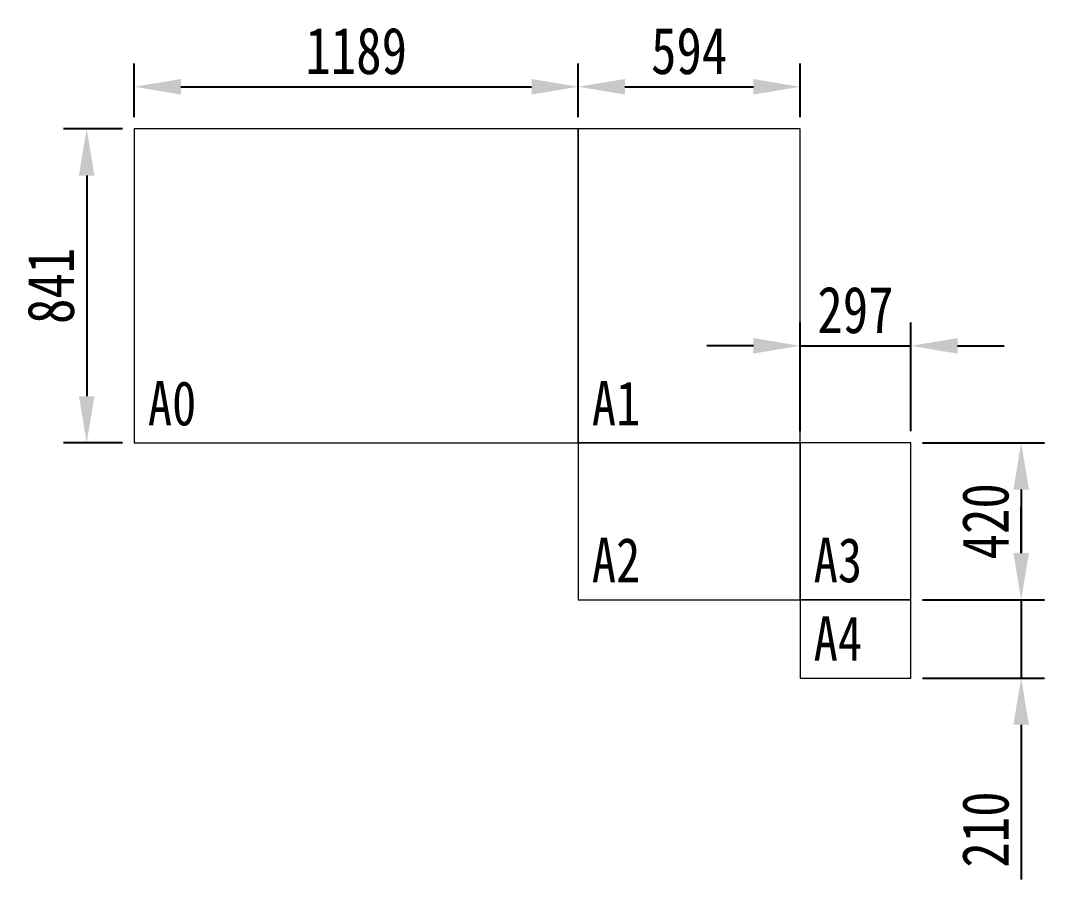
# Model space of a CAD drawing. Header units: millimetres. Extents: x -4702 to 3318, y -104 to 3616.
# Drawn here: x 576 to 3318, y 1021 to 3330 of the extents above; entities that cross this region are included whole.
import ezdxf

# ---------------------------------------------------------------- set-up
doc = ezdxf.new("R2010")
doc.units = ezdxf.units.MM
doc.layers.get('Defpoints').update_dxf_attribs({"color": 183, "lineweight": 9})
doc.layers.add('图框', color=7, linetype='Continuous', lineweight=9)
doc.styles.get("Standard").update_dxf_attribs({"font": 'SimSun.ttf'})
doc.styles.add('图框', font='STFANGSO.TTF', dxfattribs={"width": 0.8})
doc.dimstyles.new('ISO-25', dxfattribs={"dimscale": 50, "dimtxt": 2.5, "dimasz": 2.5, "dimexe": 1.25, "dimexo": 0.625, "dimtad": 1, "dimtxsty": 'Standard', "dimcen": 2.5, "dimadec": 0, "dimazin": 0, "dimtfac": 1, "dimtmove": 0, "dimatfit": 3, "dimfxl": 0, "dimarcsym": 0})

# ---------------------------------------------------------------- blocks, each defined once
blk = doc.blocks.new('*D1')
at = {"layer": 'Defpoints', "color": 0, "ltscale": 5}
for p in [(2069.2, 3152.1), (880.2, 3039.3), (2069.2, 3039.3)]:
    blk.add_point(p, dxfattribs=at)
at = {"layer": '图框', "color": 0, "lineweight": -2, "ltscale": 5}
for p, q in [((880.2, 3070.5), (880.2, 3214.6)), ((2069.2, 3070.5), (2069.2, 3214.6)), ((1005.2, 3152.1), (1944.2, 3152.1))]:
    blk.add_line(p, q, dxfattribs=at)
at = {"layer": '图框', "color": 0, "ltscale": 5}
for points in [[(1005.2, 3172.9), (1005.2, 3131.2), (880.2, 3152.1)], [(1944.2, 3172.9), (1944.2, 3131.2), (2069.2, 3152.1)]]:
    blk.add_solid(points, dxfattribs=at)
at = {"layer": '图框', "color": 0, "ltscale": 5, "insert": (1474.7, 3247.6), "char_height": 125, "attachment_point": 5, "style": '图框'}
blk.add_mtext('1189', dxfattribs=at)
blk = doc.blocks.new('*D2')
at = {"layer": 'Defpoints', "color": 0, "ltscale": 5}
for p in [(880.2, 3039.3), (752.8, 2198.3), (880.2, 2198.3)]:
    blk.add_point(p, dxfattribs=at)
at = {"layer": '图框', "color": 0, "lineweight": -2, "ltscale": 5}
for p, q in [((849, 3039.3), (690.3, 3039.3)), ((752.8, 2914.3), (752.8, 2323.3)), ((849, 2198.3), (690.3, 2198.3))]:
    blk.add_line(p, q, dxfattribs=at)
at = {"layer": '图框', "color": 0, "ltscale": 5}
for points in [[(732, 2914.3), (773.6, 2914.3), (752.8, 3039.3)], [(732, 2323.3), (773.6, 2323.3), (752.8, 2198.3)]]:
    blk.add_solid(points, dxfattribs=at)
at = {"layer": '图框', "color": 0, "ltscale": 5, "insert": (657.5, 2618.8), "char_height": 125, "attachment_point": 5, "rotation": 90, "style": '图框'}
blk.add_mtext('841', dxfattribs=at)
blk = doc.blocks.new('*D3')
at = {"layer": 'Defpoints', "color": 0, "ltscale": 5}
for p in [(2663.2, 3152.1), (2069.2, 3039.3), (2663.2, 3039.3)]:
    blk.add_point(p, dxfattribs=at)
at = {"layer": '图框', "color": 0, "lineweight": -2, "ltscale": 5}
for p, q in [((2069.2, 3070.5), (2069.2, 3214.6)), ((2663.2, 3070.5), (2663.2, 3214.6)), ((2194.2, 3152.1), (2538.2, 3152.1))]:
    blk.add_line(p, q, dxfattribs=at)
at = {"layer": '图框', "color": 0, "ltscale": 5}
for points in [[(2194.2, 3172.9), (2194.2, 3131.2), (2069.2, 3152.1)], [(2538.2, 3172.9), (2538.2, 3131.2), (2663.2, 3152.1)]]:
    blk.add_solid(points, dxfattribs=at)
at = {"layer": '图框', "color": 0, "ltscale": 5, "insert": (2366.2, 3247.6), "char_height": 125, "attachment_point": 5, "style": '图框'}
blk.add_mtext('594', dxfattribs=at)
blk = doc.blocks.new('*D4')
at = {"layer": 'Defpoints', "color": 0, "ltscale": 5}
for p in [(2960.2, 2198.3), (2960.2, 1778.3), (3255.5, 1778.3)]:
    blk.add_point(p, dxfattribs=at)
at = {"layer": '图框', "color": 0, "lineweight": -2, "ltscale": 5}
for p, q in [((2991.5, 2198.3), (3318, 2198.3)), ((3255.5, 2073.3), (3255.5, 1903.3)), ((2991.5, 1778.3), (3318, 1778.3))]:
    blk.add_line(p, q, dxfattribs=at)
at = {"layer": '图框', "color": 0, "ltscale": 5}
for points in [[(3234.6, 2073.3), (3276.3, 2073.3), (3255.5, 2198.3)], [(3234.6, 1903.3), (3276.3, 1903.3), (3255.5, 1778.3)]]:
    blk.add_solid(points, dxfattribs=at)
at = {"layer": '图框', "color": 0, "ltscale": 5, "insert": (3160.2, 1988.3), "char_height": 125, "attachment_point": 5, "rotation": 90, "style": '图框'}
blk.add_mtext('420', dxfattribs=at)
blk = doc.blocks.new('*D5')
at = {"layer": 'Defpoints', "color": 0, "ltscale": 5}
for p in [(2960.2, 2458.2), (2663.2, 2198.3), (2960.2, 2198.3)]:
    blk.add_point(p, dxfattribs=at)
at = {"layer": '图框', "color": 0, "lineweight": -2, "ltscale": 5}
for p, q in [((2663.2, 2229.5), (2663.2, 2520.7)), ((2960.2, 2229.5), (2960.2, 2520.7)), ((2538.2, 2458.2), (2413.2, 2458.2)), ((2663.2, 2458.2), (2960.2, 2458.2)), ((3085.2, 2458.2), (3210.2, 2458.2))]:
    blk.add_line(p, q, dxfattribs=at)
at = {"layer": '图框', "color": 0, "ltscale": 5}
for points in [[(2538.2, 2479), (2538.2, 2437.3), (2663.2, 2458.2)], [(3085.2, 2479), (3085.2, 2437.3), (2960.2, 2458.2)]]:
    blk.add_solid(points, dxfattribs=at)
at = {"layer": '图框', "color": 0, "ltscale": 5, "insert": (2811.7, 2553.7), "char_height": 125, "attachment_point": 5, "style": '图框'}
blk.add_mtext('297', dxfattribs=at)
blk = doc.blocks.new('*D6')
at = {"layer": 'Defpoints', "color": 0, "ltscale": 5}
for p in [(2960.2, 1778.3), (2960.2, 1568.3), (3255.5, 1568.3)]:
    blk.add_point(p, dxfattribs=at)
at = {"layer": '图框', "color": 0, "lineweight": -2, "ltscale": 5}
for p, q in [((3255.5, 1903.3), (3255.5, 2028.3)), ((2991.5, 1778.3), (3318, 1778.3)), ((3255.5, 1778.3), (3255.5, 1568.3)), ((2991.5, 1568.3), (3318, 1568.3)), ((3255.5, 1443.3), (3255.5, 1028.7))]:
    blk.add_line(p, q, dxfattribs=at)
at = {"layer": '图框', "color": 0, "ltscale": 5}
for points in [[(3234.6, 1903.3), (3276.3, 1903.3), (3255.5, 1778.3)], [(3234.6, 1443.3), (3276.3, 1443.3), (3255.5, 1568.3)]]:
    blk.add_solid(points, dxfattribs=at)
at = {"layer": '图框', "color": 0, "ltscale": 5, "insert": (3160.2, 1162.7), "char_height": 125, "attachment_point": 5, "rotation": 90, "style": '图框'}
blk.add_mtext('210', dxfattribs=at)

msp = doc.modelspace()

# ---------------------------------------------------------------- linework, layer by layer
at = {"layer": '图框', "color": 6, "ltscale": 5}
for points in [[(880.204, 2198.292), (2069.204, 2198.292), (2069.204, 3039.292), (880.204, 3039.292)], [(2069.204, 2198.292), (2663.204, 2198.292), (2663.204, 3039.292), (2069.204, 3039.292)], [(2069.204, 2198.292), (2069.204, 1778.292), (2663.204, 1778.292), (2663.204, 2198.292)], [(2663.204, 2198.292), (2663.204, 1778.292), (2960.204, 1778.292), (2960.204, 2198.292)], [(2663.204, 1778.292), (2663.204, 1568.292), (2960.204, 1568.292), (2960.204, 1778.292)]]:
    msp.add_lwpolyline(points, close=True, dxfattribs=at)

# ---------------------------------------------------------------- texts
at = {"layer": '图框', "color": 6, "ltscale": 5, "style": '图框', "width": 0.8}
for s, p in [('A0', (916.711, 2245.008)), ('A1', (2105.711, 2245.008)), ('A2', (2105.711, 1825.008)), ('A3', (2699.711, 1825.008)), ('A4', (2699.711, 1615.008))]:
    msp.add_text(s, height=119.0379, dxfattribs=at).set_placement(p)

# ---------------------------------------------------------------- dimensions: what is measured, and where the dimension line sits
at = {"layer": '图框', "color": 6, "ltscale": 5}
for base, p1, p2, picture, middle in [((2069.204, 3152.051), (880.204, 3039.292), (2069.204, 3039.292), '*D1', (1474.704, 3247.6)), ((2663.204, 3152.051), (2069.204, 3039.292), (2663.204, 3039.292), '*D3', (2366.204, 3247.6))]:
    dim = msp.add_linear_dim(base=base, p1=p1, p2=p2, dimstyle='ISO-25', override={"dimtxsty": '图框'}, dxfattribs=at)
    dim.commit()
    dim.dimension.update_dxf_attribs({"geometry": picture, "text_midpoint": middle})
for base, p1, p2, picture, middle in [((752.811, 2198.292), (880.204, 3039.292), (880.204, 2198.292), '*D2', (657.546, 2618.792)), ((3255.47, 1778.292), (2960.204, 2198.292), (2960.204, 1778.292), '*D4', (3160.205, 1988.292))]:
    dim = msp.add_linear_dim(base=base, p1=p1, p2=p2, angle=90, dimstyle='ISO-25', override={"dimtxsty": '图框'}, dxfattribs=at)
    dim.commit()
    dim.dimension.update_dxf_attribs({"geometry": picture, "text_midpoint": middle})
dim = msp.add_linear_dim(base=(2960.204, 2458.176), p1=(2663.204, 2198.292), p2=(2960.204, 2198.292), dimstyle='ISO-25', override={"dimtxsty": '图框'}, dxfattribs=at)
dim.commit()
dim.dimension.update_dxf_attribs({"geometry": '*D5', "text_midpoint": (2811.704, 2458.176), "dimtype": 160})
dim = msp.add_linear_dim(base=(3255.47, 1568.292), p1=(2960.204, 1778.292), p2=(2960.204, 1568.292), angle=90, dimstyle='ISO-25', override={"dimtxsty": '图框'}, dxfattribs=at)
dim.commit()
dim.dimension.update_dxf_attribs({"geometry": '*D6', "text_midpoint": (3255.47, 1162.736), "dimtype": 160})

doc.saveas('drawing.dxf')
